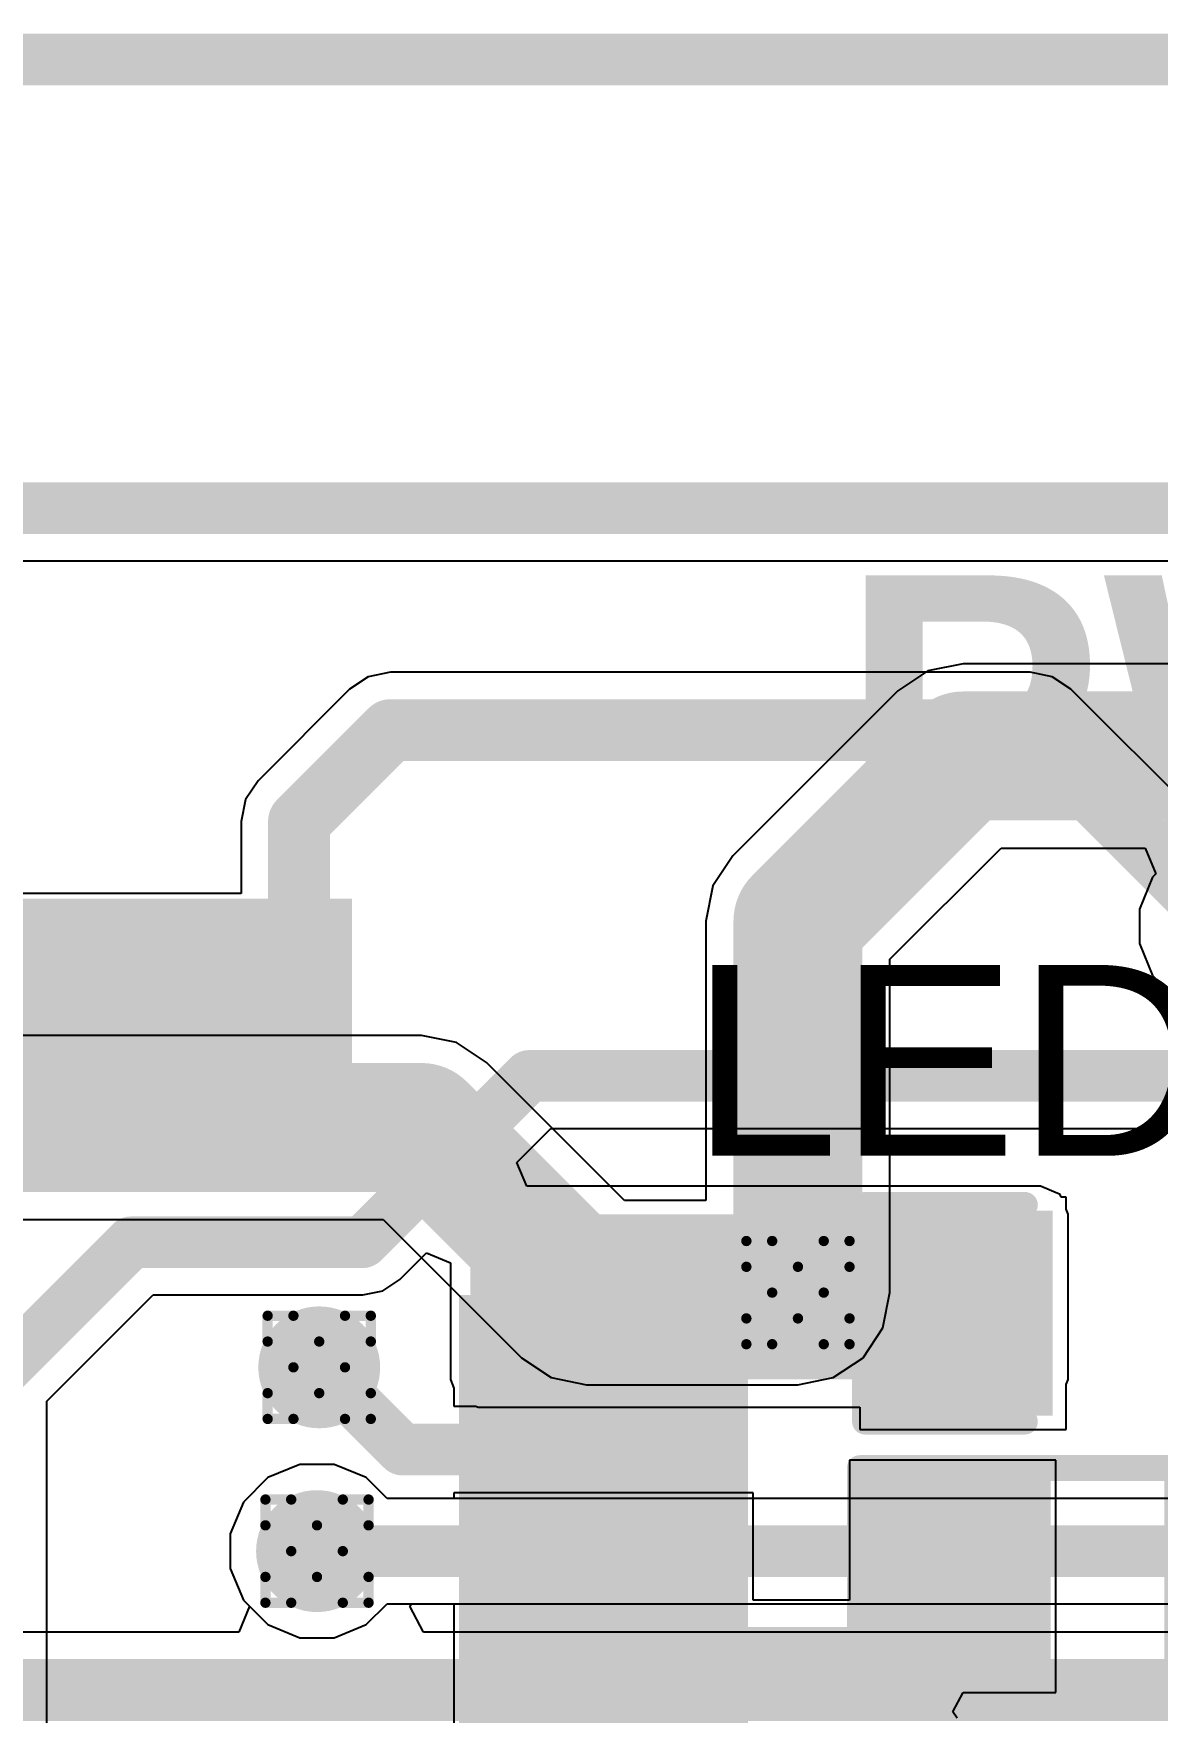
# Model space of a CAD drawing. Header units: inches. Extents: x -0.2 to 17.4, y -0.2 to 2.6.
# Drawn here: x 0.4288 to 0.6467, y 1.1096 to 1.435 of the extents above; entities that cross this region are included whole.
import ezdxf

# ---------------------------------------------------------------- set-up
doc = ezdxf.new("R2010")
doc.units = ezdxf.units.IN
doc.header["$MEASUREMENT"] = 0
for name, color, linetype in [('Board_Outline', 216, 'Continuous'), ('Bottom Layer', 5, 'Continuous'), ('Dimensions', 6, 'Continuous'), ('Drill Drawing', 1, 'Continuous'), ('Top Layer', 1, 'Continuous'), ('Top Overlay', 2, 'Continuous'), ('Top Paste', 8, 'Continuous'), ('Top Solder', 216, 'Continuous'), ('Via Holes', 16, 'Continuous')]:
    doc.layers.add(name, color=color, linetype=linetype)
doc.styles.add('Arial', font='', dxfattribs={"height": 0.2})
doc.styles.add('Arial_Bold', font='', dxfattribs={"height": 0.2})
doc.styles.get('Arial').set_extended_font_data('Arial')
doc.styles.get('Arial_Bold').set_extended_font_data('Arial', bold=True)

# ---------------------------------------------------------------- blocks, each defined once
blk = doc.blocks.new('48_LQFP__7_7___19')
at = {"layer": 'Top Layer'}
for points in [[(0.0752, 0.19134), (0.0752, 0.14331), (0.0626, 0.14331), (0.0626, 0.19134)], [(0.09488, 0.19134), (0.09488, 0.14331), (0.08228, 0.14331), (0.08228, 0.19134)], [(0.11457, 0.19134), (0.11457, 0.14331), (0.10197, 0.14331), (0.10197, 0.19134)], [(0.19134, 0.11457), (0.19134, 0.10197), (0.14331, 0.10197), (0.14331, 0.11457)], [(0.19134, 0.09488), (0.19134, 0.08228), (0.14331, 0.08228), (0.14331, 0.09488)], [(0.19134, 0.0752), (0.19134, 0.0626), (0.14331, 0.0626), (0.14331, 0.0752)], [(0.19134, 0.05551), (0.19134, 0.04291), (0.14331, 0.04291), (0.14331, 0.05551)]]:
    blk.add_hatch(color=1, dxfattribs=at).paths.add_polyline_path(points)
at = {"layer": 'Top Paste'}
for points in [[(0.0752, 0.19134), (0.0752, 0.14331), (0.0626, 0.14331), (0.0626, 0.19134)], [(0.09488, 0.19134), (0.09488, 0.14331), (0.08228, 0.14331), (0.08228, 0.19134)], [(0.11457, 0.19134), (0.11457, 0.14331), (0.10197, 0.14331), (0.10197, 0.19134)], [(0.19134, 0.11457), (0.19134, 0.10197), (0.14331, 0.10197), (0.14331, 0.11457)], [(0.19134, 0.09488), (0.19134, 0.08228), (0.14331, 0.08228), (0.14331, 0.09488)], [(0.19134, 0.0752), (0.19134, 0.0626), (0.14331, 0.0626), (0.14331, 0.0752)], [(0.19134, 0.05551), (0.19134, 0.04291), (0.14331, 0.04291), (0.14331, 0.05551)]]:
    blk.add_hatch(color=8, dxfattribs=at).paths.add_polyline_path(points)
at = {"layer": 'Top Solder'}
for points in [[(0.05951, 0.19534), (0.05951, 0.13931), (0.03891, 0.13931), (0.03891, 0.19534)], [(0.0792, 0.19534), (0.0792, 0.13931), (0.0586, 0.13931), (0.0586, 0.19534)], [(0.09888, 0.19534), (0.09888, 0.13931), (0.07828, 0.13931), (0.07828, 0.19534)], [(0.11857, 0.19534), (0.11857, 0.13931), (0.09797, 0.13931), (0.09797, 0.19534)], [(0.19534, 0.11857), (0.19534, 0.09797), (0.13931, 0.09797), (0.13931, 0.11857)], [(0.19534, 0.09888), (0.19534, 0.07828), (0.13931, 0.07828), (0.13931, 0.09888)], [(0.19534, 0.0792), (0.19534, 0.0586), (0.13931, 0.0586), (0.13931, 0.0792)], [(0.19534, 0.05951), (0.19534, 0.03891), (0.13931, 0.03891), (0.13931, 0.05951)], [(0.19534, 0.03983), (0.19534, 0.01923), (0.13931, 0.01923), (0.13931, 0.03983)]]:
    blk.add_hatch(color=216, dxfattribs=at).paths.add_polyline_path(points)
at = {"layer": 'Top Overlay'}
for points in [[(0.119, 0.141, 0.005, 0.005, 0), (0.13, 0.141, 0.005, 0.005, 0)], [(0.13, 0.141, 0.005, 0.005, 0), (0.144, 0.127, 0.005, 0.005, 0)], [(0.144, 0.119, 0.005, 0.005, 0), (0.144, 0.127, 0.005, 0.005, 0)]]:
    blk.add_lwpolyline(points, format="xyseb", dxfattribs=at)
for points in [[(0.11775, 0.141, 0.0025, 0.0025, 1), (0.12025, 0.141, 0.0025, 0.0025, 1)], [(0.12875, 0.141, 0.0025, 0.0025, 1), (0.13125, 0.141, 0.0025, 0.0025, 1)], [(0.12875, 0.141, 0.0025, 0.0025, 1), (0.13125, 0.141, 0.0025, 0.0025, 1)], [(0.14275, 0.127, 0.0025, 0.0025, 1), (0.14525, 0.127, 0.0025, 0.0025, 1)], [(0.14275, 0.127, 0.0025, 0.0025, 1), (0.14525, 0.127, 0.0025, 0.0025, 1)], [(0.14275, 0.119, 0.0025, 0.0025, 1), (0.14525, 0.119, 0.0025, 0.0025, 1)]]:
    blk.add_lwpolyline(points, format="xyseb", close=True, dxfattribs=at)
blk = doc.blocks.new('R___0603_37')
at = {"layer": 'Top Layer'}
for points in [[(-0.015, 0.0175), (-0.015, -0.0175), (-0.045, -0.0175), (-0.045, 0.0175)], [(0.045, 0.0175), (0.045, -0.0175), (0.015, -0.0175), (0.015, 0.0175)]]:
    blk.add_hatch(color=1, dxfattribs=at).paths.add_polyline_path(points)
at = {"layer": 'Top Paste'}
for points in [[(-0.015, 0.0175), (-0.015, -0.0175), (-0.045, -0.0175), (-0.045, 0.0175)], [(0.045, 0.0175), (0.045, -0.0175), (0.015, -0.0175), (0.015, 0.0175)]]:
    blk.add_hatch(color=8, dxfattribs=at).paths.add_polyline_path(points)
at = {"layer": 'Top Solder'}
for points in [[(-0.011, 0.0215), (-0.011, -0.0215), (-0.049, -0.0215), (-0.049, 0.0215)], [(0.049, 0.0215), (0.049, -0.0215), (0.011, -0.0215), (0.011, 0.0215)]]:
    blk.add_hatch(color=216, dxfattribs=at).paths.add_polyline_path(points)
at = {"layer": 'Top Overlay'}
for points in [[(-0.048, 0.021, 0.005, 0.005, 0), (-0.048, -0.021, 0.005, 0.005, 0)], [(0.048, 0.021, 0.005, 0.005, 0), (-0.048, 0.021, 0.005, 0.005, 0)], [(0.048, 0.021, 0.005, 0.005, 0), (0.048, -0.021, 0.005, 0.005, 0)], [(0.048, -0.021, 0.005, 0.005, 0), (-0.048, -0.021, 0.005, 0.005, 0)]]:
    blk.add_lwpolyline(points, format="xyseb", dxfattribs=at)
for points in [[(-0.04925, 0.021, 0.0025, 0.0025, 1), (-0.04675, 0.021, 0.0025, 0.0025, 1)], [(-0.04925, 0.021, 0.0025, 0.0025, 1), (-0.04675, 0.021, 0.0025, 0.0025, 1)], [(0.04675, 0.021, 0.0025, 0.0025, 1), (0.04925, 0.021, 0.0025, 0.0025, 1)], [(0.04675, 0.021, 0.0025, 0.0025, 1), (0.04925, 0.021, 0.0025, 0.0025, 1)], [(-0.04925, -0.021, 0.0025, 0.0025, 1), (-0.04675, -0.021, 0.0025, 0.0025, 1)], [(-0.04925, -0.021, 0.0025, 0.0025, 1), (-0.04675, -0.021, 0.0025, 0.0025, 1)], [(0.04675, -0.021, 0.0025, 0.0025, 1), (0.04925, -0.021, 0.0025, 0.0025, 1)], [(0.04675, -0.021, 0.0025, 0.0025, 1), (0.04925, -0.021, 0.0025, 0.0025, 1)]]:
    blk.add_lwpolyline(points, format="xyseb", close=True, dxfattribs=at)
blk = doc.blocks.new('C___0603_101')
at = {"layer": 'Top Layer'}
for points in [[(-0.015, 0.0175), (-0.015, -0.0175), (-0.045, -0.0175), (-0.045, 0.0175)], [(0.045, 0.0175), (0.045, -0.0175), (0.015, -0.0175), (0.015, 0.0175)]]:
    blk.add_hatch(color=1, dxfattribs=at).paths.add_polyline_path(points)
at = {"layer": 'Top Paste'}
for points in [[(-0.015, 0.0175), (-0.015, -0.0175), (-0.045, -0.0175), (-0.045, 0.0175)], [(0.045, 0.0175), (0.045, -0.0175), (0.015, -0.0175), (0.015, 0.0175)]]:
    blk.add_hatch(color=8, dxfattribs=at).paths.add_polyline_path(points)
at = {"layer": 'Top Solder'}
for points in [[(-0.01264, 0.01986), (-0.01264, -0.01986), (-0.04736, -0.01986), (-0.04736, 0.01986)], [(0.04736, 0.01986), (0.04736, -0.01986), (0.01264, -0.01986), (0.01264, 0.01986)]]:
    blk.add_hatch(color=216, dxfattribs=at).paths.add_polyline_path(points)
at = {"layer": 'Top Overlay'}
for points in [[(-0.049, 0.021, 0.005, 0.005, 0), (-0.049, -0.021, 0.005, 0.005, 0)], [(-0.018, 0.021, 0.005, 0.005, 0), (-0.049, 0.021, 0.005, 0.005, 0)], [(0.049, 0.021, 0.005, 0.005, 0), (0.018, 0.021, 0.005, 0.005, 0)], [(0.049, 0.021, 0.005, 0.005, 0), (0.049, -0.021, 0.005, 0.005, 0)], [(-0.018, -0.021, 0.005, 0.005, 0), (-0.049, -0.021, 0.005, 0.005, 0)], [(0.049, -0.021, 0.005, 0.005, 0), (0.018, -0.021, 0.005, 0.005, 0)]]:
    blk.add_lwpolyline(points, format="xyseb", dxfattribs=at)
for points in [[(-0.05025, 0.021, 0.0025, 0.0025, 1), (-0.04775, 0.021, 0.0025, 0.0025, 1)], [(-0.05025, 0.021, 0.0025, 0.0025, 1), (-0.04775, 0.021, 0.0025, 0.0025, 1)], [(-0.01925, 0.021, 0.0025, 0.0025, 1), (-0.01675, 0.021, 0.0025, 0.0025, 1)], [(0.01675, 0.021, 0.0025, 0.0025, 1), (0.01925, 0.021, 0.0025, 0.0025, 1)], [(0.04775, 0.021, 0.0025, 0.0025, 1), (0.05025, 0.021, 0.0025, 0.0025, 1)], [(0.04775, 0.021, 0.0025, 0.0025, 1), (0.05025, 0.021, 0.0025, 0.0025, 1)], [(-0.05025, -0.021, 0.0025, 0.0025, 1), (-0.04775, -0.021, 0.0025, 0.0025, 1)], [(-0.05025, -0.021, 0.0025, 0.0025, 1), (-0.04775, -0.021, 0.0025, 0.0025, 1)], [(-0.01925, -0.021, 0.0025, 0.0025, 1), (-0.01675, -0.021, 0.0025, 0.0025, 1)], [(0.01675, -0.021, 0.0025, 0.0025, 1), (0.01925, -0.021, 0.0025, 0.0025, 1)], [(0.04775, -0.021, 0.0025, 0.0025, 1), (0.05025, -0.021, 0.0025, 0.0025, 1)], [(0.04775, -0.021, 0.0025, 0.0025, 1), (0.05025, -0.021, 0.0025, 0.0025, 1)]]:
    blk.add_lwpolyline(points, format="xyseb", close=True, dxfattribs=at)

msp = doc.modelspace()

# ---------------------------------------------------------------- hatches: boundary and pattern name
at = {"layer": 'Bottom Layer'}
h = msp.add_hatch(color=5, dxfattribs=at)
edge = h.paths.add_edge_path()
edge.add_arc((0.577, 1.191), 0.01181, 0, 360)
h = msp.add_hatch(color=5, dxfattribs=at)
edge = h.paths.add_edge_path()
edge.add_arc((0.48419, 1.17652), 0.01181, 0, 360)
h = msp.add_hatch(color=5, dxfattribs=at)
edge = h.paths.add_edge_path()
edge.add_arc((0.48376, 1.1409), 0.01181, 0, 360)
at = {"layer": 'Top Layer'}
msp.add_hatch(color=1, dxfattribs=at).paths.add_polyline_path([(0.51502, 1.17418), (0.624, 1.17418), (0.624, 1.20618), (0.51502, 1.20618)])
h = msp.add_hatch(color=1, dxfattribs=at)
edge = h.paths.add_edge_path()
edge.add_arc((0.577, 1.191), 0.01181, 0, 360)
h = msp.add_hatch(color=1, dxfattribs=at)
edge = h.paths.add_edge_path()
edge.add_arc((0.48419, 1.17652), 0.01181, 0, 360)
h = msp.add_hatch(color=1, dxfattribs=at)
edge = h.paths.add_edge_path()
edge.add_arc((0.48376, 1.1409), 0.01181, 0, 360)
at = {"layer": 'Via Holes'}
h = msp.add_hatch(color=7, dxfattribs=at)
edge = h.paths.add_edge_path()
edge.add_arc((0.577, 1.191), 0.00591, 0, 360)
h = msp.add_hatch(color=7, dxfattribs=at)
edge = h.paths.add_edge_path()
edge.add_arc((0.48419, 1.17652), 0.00591, 0, 360)
h = msp.add_hatch(color=7, dxfattribs=at)
edge = h.paths.add_edge_path()
edge.add_arc((0.48376, 1.1409), 0.00591, 0, 360)

# ---------------------------------------------------------------- linework, layer by layer
at = {"layer": 'Board_Outline'}
msp.add_lwpolyline([(-0.057, 1.343, 0.01, 0.01, 0), (1.986, 1.343, 0.01, 0.01, 0)], format="xyseb", dxfattribs=at)
at = {"layer": 'Bottom Layer'}
for p, q in [((-0.0468, 1.3328), (1.89207, 1.3328)), ((0.60217, 1.31148), (0.59638, 1.30762)), ((0.609, 1.31284), (0.60217, 1.31148)), ((1.477, 1.31284), (0.609, 1.31284)), ((0.59638, 1.30762), (0.56438, 1.27562)), ((0.59638, 1.30762), (0.59638, 1.30762)), ((0.56438, 1.27562), (0.56052, 1.26983)), ((0.59484, 1.25561), (0.61639, 1.27716)), ((0.61639, 1.27716), (0.64431, 1.27716)), ((0.64431, 1.27716), (0.64638, 1.27216)), ((0.64638, 1.27216), (0.64575, 1.27152)), ((0.56052, 1.26983), (0.55916, 1.263)), ((0.64575, 1.27152), (0.64319, 1.26534)), ((0.55916, 1.263), (0.55916, 1.20884)), ((0.64319, 1.26534), (0.64319, 1.25866)), ((0.64319, 1.25866), (0.64575, 1.25248)), ((0.59484, 1.191), (0.59484, 1.25561)), ((0.64575, 1.25248), (0.65048, 1.24775)), ((0.504, 1.24084), (0.204, 1.24084)), ((0.51083, 1.23948), (0.504, 1.24084)), ((0.51662, 1.23562), (0.51083, 1.23948)), ((0.54339, 1.20884), (0.51662, 1.23562)), ((0.55916, 1.20884), (0.54339, 1.20884)), ((0.21139, 1.20516), (0.49661, 1.20516)), ((0.49661, 1.20516), (0.52338, 1.17838)), ((0.59348, 1.18417), (0.59484, 1.191)), ((0.58962, 1.17838), (0.59348, 1.18417)), ((0.52338, 1.17838), (0.52338, 1.17838)), ((0.52338, 1.17838), (0.52917, 1.17452)), ((0.58383, 1.17452), (0.58962, 1.17838)), ((0.52917, 1.17452), (0.536, 1.17316)), ((0.536, 1.17316), (0.577, 1.17316)), ((0.577, 1.17316), (0.58383, 1.17452)), ((0.47424, 1.15515), (0.46951, 1.15042)), ((0.48042, 1.15771), (0.47424, 1.15515)), ((0.4871, 1.15771), (0.48042, 1.15771)), ((0.49328, 1.15515), (0.4871, 1.15771)), ((0.49734, 1.15109), (0.49328, 1.15515)), ((0.46951, 1.15042), (0.46695, 1.14424)), ((0.73867, 1.15109), (0.49734, 1.15109)), ((0.46695, 1.14424), (0.46695, 1.13755)), ((0.46695, 1.13755), (0.46951, 1.13138)), ((0.47067, 1.13022), (0.4686, 1.12522)), ((0.46951, 1.13138), (0.47067, 1.13022)), ((0.50174, 1.13022), (0.50206, 1.1307)), ((0.50441, 1.12522), (0.50174, 1.13022)), ((0.50206, 1.1307), (0.7429, 1.1307)), ((0.4686, 1.12522), (0.42065, 1.12522)), ((0.98544, 1.12522), (0.50441, 1.12522))]:
    msp.add_line(p, q, dxfattribs=at)
for points in [[(0.577, 1.263, 0.025, 0.025, 0), (0.609, 1.295, 0.025, 0.025, 0)], [(0.609, 1.295, 0.025, 0.025, 0), (0.921, 1.295, 0.025, 0.025, 0)], [(0.577, 1.191, 0.025, 0.025, 0), (0.577, 1.263, 0.025, 0.025, 0)], [(0.204, 1.223, 0.025, 0.025, 0), (0.504, 1.223, 0.025, 0.025, 0)], [(0.504, 1.223, 0.025, 0.025, 0), (0.536, 1.191, 0.025, 0.025, 0)], [(0.536, 1.191, 0.025, 0.025, 0), (0.577, 1.191, 0.025, 0.025, 0)], [(0.48376, 1.1409, 0.01, 0.01, 0), (0.7429, 1.1409, 0.01, 0.01, 0)], [(0.416, 1.114, 0.012, 0.012, 0), (0.998, 1.114, 0.012, 0.012, 0)]]:
    msp.add_lwpolyline(points, format="xyseb", dxfattribs=at)
for points in [[(0.60275, 1.295, 0.0125, 0.0125, 1), (0.61525, 1.295, 0.0125, 0.0125, 1)], [(0.60275, 1.295, 0.0125, 0.0125, 1), (0.61525, 1.295, 0.0125, 0.0125, 1)], [(0.57075, 1.263, 0.0125, 0.0125, 1), (0.58325, 1.263, 0.0125, 0.0125, 1)], [(0.57075, 1.263, 0.0125, 0.0125, 1), (0.58325, 1.263, 0.0125, 0.0125, 1)], [(0.49775, 1.223, 0.0125, 0.0125, 1), (0.51025, 1.223, 0.0125, 0.0125, 1)], [(0.49775, 1.223, 0.0125, 0.0125, 1), (0.51025, 1.223, 0.0125, 0.0125, 1)], [(0.52975, 1.191, 0.0125, 0.0125, 1), (0.54225, 1.191, 0.0125, 0.0125, 1)], [(0.52975, 1.191, 0.0125, 0.0125, 1), (0.54225, 1.191, 0.0125, 0.0125, 1)], [(0.57075, 1.191, 0.0125, 0.0125, 1), (0.58325, 1.191, 0.0125, 0.0125, 1)], [(0.57075, 1.191, 0.0125, 0.0125, 1), (0.58325, 1.191, 0.0125, 0.0125, 1)], [(0.48126, 1.1409, 0.005, 0.005, 1), (0.48626, 1.1409, 0.005, 0.005, 1)]]:
    msp.add_lwpolyline(points, format="xyseb", close=True, dxfattribs=at)
at = {"layer": 'Dimensions'}
msp.add_lwpolyline([(-0.057, 1.43, 0.01, 0.01, 0), (0.74256, 1.43, 0.01, 0.01, 0)], format="xyseb", dxfattribs=at)
at = {"layer": 'Drill Drawing'}
for points in [[(0.567, 1.196, 0.002, 0.002, 0), (0.567, 1.201, 0.002, 0.002, 0)], [(0.567, 1.201, 0.002, 0.002, 0), (0.572, 1.201, 0.002, 0.002, 0)], [(0.572, 1.201, 0.002, 0.002, 0), (0.577, 1.196, 0.002, 0.002, 0)], [(0.577, 1.196, 0.002, 0.002, 0), (0.582, 1.201, 0.002, 0.002, 0)], [(0.582, 1.201, 0.002, 0.002, 0), (0.587, 1.201, 0.002, 0.002, 0)], [(0.587, 1.196, 0.002, 0.002, 0), (0.587, 1.201, 0.002, 0.002, 0)], [(0.567, 1.196, 0.002, 0.002, 0), (0.572, 1.191, 0.002, 0.002, 0)], [(0.582, 1.191, 0.002, 0.002, 0), (0.587, 1.196, 0.002, 0.002, 0)], [(0.567, 1.186, 0.002, 0.002, 0), (0.572, 1.191, 0.002, 0.002, 0)], [(0.582, 1.191, 0.002, 0.002, 0), (0.587, 1.186, 0.002, 0.002, 0)], [(0.47419, 1.18152, 0.002, 0.002, 0), (0.47419, 1.18652, 0.002, 0.002, 0)], [(0.47419, 1.18652, 0.002, 0.002, 0), (0.47919, 1.18652, 0.002, 0.002, 0)], [(0.47919, 1.18652, 0.002, 0.002, 0), (0.48419, 1.18152, 0.002, 0.002, 0)], [(0.48419, 1.18152, 0.002, 0.002, 0), (0.48919, 1.18652, 0.002, 0.002, 0)], [(0.48919, 1.18652, 0.002, 0.002, 0), (0.49419, 1.18652, 0.002, 0.002, 0)], [(0.49419, 1.18152, 0.002, 0.002, 0), (0.49419, 1.18652, 0.002, 0.002, 0)], [(0.567, 1.181, 0.002, 0.002, 0), (0.567, 1.186, 0.002, 0.002, 0)], [(0.572, 1.181, 0.002, 0.002, 0), (0.577, 1.186, 0.002, 0.002, 0)], [(0.577, 1.186, 0.002, 0.002, 0), (0.582, 1.181, 0.002, 0.002, 0)], [(0.587, 1.181, 0.002, 0.002, 0), (0.587, 1.186, 0.002, 0.002, 0)], [(0.47419, 1.18152, 0.002, 0.002, 0), (0.47919, 1.17652, 0.002, 0.002, 0)], [(0.48919, 1.17652, 0.002, 0.002, 0), (0.49419, 1.18152, 0.002, 0.002, 0)], [(0.567, 1.181, 0.002, 0.002, 0), (0.572, 1.181, 0.002, 0.002, 0)], [(0.582, 1.181, 0.002, 0.002, 0), (0.587, 1.181, 0.002, 0.002, 0)], [(0.47419, 1.17152, 0.002, 0.002, 0), (0.47919, 1.17652, 0.002, 0.002, 0)], [(0.48919, 1.17652, 0.002, 0.002, 0), (0.49419, 1.17152, 0.002, 0.002, 0)], [(0.47419, 1.16652, 0.002, 0.002, 0), (0.47419, 1.17152, 0.002, 0.002, 0)], [(0.47919, 1.16652, 0.002, 0.002, 0), (0.48419, 1.17152, 0.002, 0.002, 0)], [(0.48419, 1.17152, 0.002, 0.002, 0), (0.48919, 1.16652, 0.002, 0.002, 0)], [(0.49419, 1.16652, 0.002, 0.002, 0), (0.49419, 1.17152, 0.002, 0.002, 0)], [(0.47419, 1.16652, 0.002, 0.002, 0), (0.47919, 1.16652, 0.002, 0.002, 0)], [(0.48919, 1.16652, 0.002, 0.002, 0), (0.49419, 1.16652, 0.002, 0.002, 0)], [(0.47376, 1.1459, 0.002, 0.002, 0), (0.47376, 1.1509, 0.002, 0.002, 0)], [(0.47376, 1.1509, 0.002, 0.002, 0), (0.47876, 1.1509, 0.002, 0.002, 0)], [(0.47876, 1.1509, 0.002, 0.002, 0), (0.48376, 1.1459, 0.002, 0.002, 0)], [(0.48376, 1.1459, 0.002, 0.002, 0), (0.48876, 1.1509, 0.002, 0.002, 0)], [(0.48876, 1.1509, 0.002, 0.002, 0), (0.49376, 1.1509, 0.002, 0.002, 0)], [(0.49376, 1.1459, 0.002, 0.002, 0), (0.49376, 1.1509, 0.002, 0.002, 0)], [(0.47376, 1.1459, 0.002, 0.002, 0), (0.47876, 1.1409, 0.002, 0.002, 0)], [(0.48876, 1.1409, 0.002, 0.002, 0), (0.49376, 1.1459, 0.002, 0.002, 0)], [(0.47376, 1.1359, 0.002, 0.002, 0), (0.47876, 1.1409, 0.002, 0.002, 0)], [(0.48876, 1.1409, 0.002, 0.002, 0), (0.49376, 1.1359, 0.002, 0.002, 0)], [(0.47376, 1.1309, 0.002, 0.002, 0), (0.47376, 1.1359, 0.002, 0.002, 0)], [(0.47876, 1.1309, 0.002, 0.002, 0), (0.48376, 1.1359, 0.002, 0.002, 0)], [(0.48376, 1.1359, 0.002, 0.002, 0), (0.48876, 1.1309, 0.002, 0.002, 0)], [(0.49376, 1.1309, 0.002, 0.002, 0), (0.49376, 1.1359, 0.002, 0.002, 0)], [(0.47376, 1.1309, 0.002, 0.002, 0), (0.47876, 1.1309, 0.002, 0.002, 0)], [(0.48876, 1.1309, 0.002, 0.002, 0), (0.49376, 1.1309, 0.002, 0.002, 0)]]:
    msp.add_lwpolyline(points, format="xyseb", dxfattribs=at)
for points in [[(0.5665, 1.201, 0.001, 0.001, 1), (0.5675, 1.201, 0.001, 0.001, 1)], [(0.5665, 1.201, 0.001, 0.001, 1), (0.5675, 1.201, 0.001, 0.001, 1)], [(0.5715, 1.201, 0.001, 0.001, 1), (0.5725, 1.201, 0.001, 0.001, 1)], [(0.5715, 1.201, 0.001, 0.001, 1), (0.5725, 1.201, 0.001, 0.001, 1)], [(0.5815, 1.201, 0.001, 0.001, 1), (0.5825, 1.201, 0.001, 0.001, 1)], [(0.5815, 1.201, 0.001, 0.001, 1), (0.5825, 1.201, 0.001, 0.001, 1)], [(0.5865, 1.201, 0.001, 0.001, 1), (0.5875, 1.201, 0.001, 0.001, 1)], [(0.5865, 1.201, 0.001, 0.001, 1), (0.5875, 1.201, 0.001, 0.001, 1)], [(0.5665, 1.196, 0.001, 0.001, 1), (0.5675, 1.196, 0.001, 0.001, 1)], [(0.5665, 1.196, 0.001, 0.001, 1), (0.5675, 1.196, 0.001, 0.001, 1)], [(0.5765, 1.196, 0.001, 0.001, 1), (0.5775, 1.196, 0.001, 0.001, 1)], [(0.5765, 1.196, 0.001, 0.001, 1), (0.5775, 1.196, 0.001, 0.001, 1)], [(0.5865, 1.196, 0.001, 0.001, 1), (0.5875, 1.196, 0.001, 0.001, 1)], [(0.5865, 1.196, 0.001, 0.001, 1), (0.5875, 1.196, 0.001, 0.001, 1)], [(0.5715, 1.191, 0.001, 0.001, 1), (0.5725, 1.191, 0.001, 0.001, 1)], [(0.5715, 1.191, 0.001, 0.001, 1), (0.5725, 1.191, 0.001, 0.001, 1)], [(0.5815, 1.191, 0.001, 0.001, 1), (0.5825, 1.191, 0.001, 0.001, 1)], [(0.5815, 1.191, 0.001, 0.001, 1), (0.5825, 1.191, 0.001, 0.001, 1)], [(0.47369, 1.18652, 0.001, 0.001, 1), (0.47469, 1.18652, 0.001, 0.001, 1)], [(0.47369, 1.18652, 0.001, 0.001, 1), (0.47469, 1.18652, 0.001, 0.001, 1)], [(0.47869, 1.18652, 0.001, 0.001, 1), (0.47969, 1.18652, 0.001, 0.001, 1)], [(0.47869, 1.18652, 0.001, 0.001, 1), (0.47969, 1.18652, 0.001, 0.001, 1)], [(0.48869, 1.18652, 0.001, 0.001, 1), (0.48969, 1.18652, 0.001, 0.001, 1)], [(0.48869, 1.18652, 0.001, 0.001, 1), (0.48969, 1.18652, 0.001, 0.001, 1)], [(0.49369, 1.18652, 0.001, 0.001, 1), (0.49469, 1.18652, 0.001, 0.001, 1)], [(0.49369, 1.18652, 0.001, 0.001, 1), (0.49469, 1.18652, 0.001, 0.001, 1)], [(0.5665, 1.186, 0.001, 0.001, 1), (0.5675, 1.186, 0.001, 0.001, 1)], [(0.5665, 1.186, 0.001, 0.001, 1), (0.5675, 1.186, 0.001, 0.001, 1)], [(0.5765, 1.186, 0.001, 0.001, 1), (0.5775, 1.186, 0.001, 0.001, 1)], [(0.5765, 1.186, 0.001, 0.001, 1), (0.5775, 1.186, 0.001, 0.001, 1)], [(0.5865, 1.186, 0.001, 0.001, 1), (0.5875, 1.186, 0.001, 0.001, 1)], [(0.5865, 1.186, 0.001, 0.001, 1), (0.5875, 1.186, 0.001, 0.001, 1)], [(0.47369, 1.18152, 0.001, 0.001, 1), (0.47469, 1.18152, 0.001, 0.001, 1)], [(0.47369, 1.18152, 0.001, 0.001, 1), (0.47469, 1.18152, 0.001, 0.001, 1)], [(0.48369, 1.18152, 0.001, 0.001, 1), (0.48469, 1.18152, 0.001, 0.001, 1)], [(0.48369, 1.18152, 0.001, 0.001, 1), (0.48469, 1.18152, 0.001, 0.001, 1)], [(0.49369, 1.18152, 0.001, 0.001, 1), (0.49469, 1.18152, 0.001, 0.001, 1)], [(0.49369, 1.18152, 0.001, 0.001, 1), (0.49469, 1.18152, 0.001, 0.001, 1)], [(0.5665, 1.181, 0.001, 0.001, 1), (0.5675, 1.181, 0.001, 0.001, 1)], [(0.5665, 1.181, 0.001, 0.001, 1), (0.5675, 1.181, 0.001, 0.001, 1)], [(0.5715, 1.181, 0.001, 0.001, 1), (0.5725, 1.181, 0.001, 0.001, 1)], [(0.5715, 1.181, 0.001, 0.001, 1), (0.5725, 1.181, 0.001, 0.001, 1)], [(0.5815, 1.181, 0.001, 0.001, 1), (0.5825, 1.181, 0.001, 0.001, 1)], [(0.5815, 1.181, 0.001, 0.001, 1), (0.5825, 1.181, 0.001, 0.001, 1)], [(0.5865, 1.181, 0.001, 0.001, 1), (0.5875, 1.181, 0.001, 0.001, 1)], [(0.5865, 1.181, 0.001, 0.001, 1), (0.5875, 1.181, 0.001, 0.001, 1)], [(0.47869, 1.17652, 0.001, 0.001, 1), (0.47969, 1.17652, 0.001, 0.001, 1)], [(0.47869, 1.17652, 0.001, 0.001, 1), (0.47969, 1.17652, 0.001, 0.001, 1)], [(0.48869, 1.17652, 0.001, 0.001, 1), (0.48969, 1.17652, 0.001, 0.001, 1)], [(0.48869, 1.17652, 0.001, 0.001, 1), (0.48969, 1.17652, 0.001, 0.001, 1)], [(0.47369, 1.17152, 0.001, 0.001, 1), (0.47469, 1.17152, 0.001, 0.001, 1)], [(0.47369, 1.17152, 0.001, 0.001, 1), (0.47469, 1.17152, 0.001, 0.001, 1)], [(0.48369, 1.17152, 0.001, 0.001, 1), (0.48469, 1.17152, 0.001, 0.001, 1)], [(0.48369, 1.17152, 0.001, 0.001, 1), (0.48469, 1.17152, 0.001, 0.001, 1)], [(0.49369, 1.17152, 0.001, 0.001, 1), (0.49469, 1.17152, 0.001, 0.001, 1)], [(0.49369, 1.17152, 0.001, 0.001, 1), (0.49469, 1.17152, 0.001, 0.001, 1)], [(0.47369, 1.16652, 0.001, 0.001, 1), (0.47469, 1.16652, 0.001, 0.001, 1)], [(0.47369, 1.16652, 0.001, 0.001, 1), (0.47469, 1.16652, 0.001, 0.001, 1)], [(0.47869, 1.16652, 0.001, 0.001, 1), (0.47969, 1.16652, 0.001, 0.001, 1)], [(0.47869, 1.16652, 0.001, 0.001, 1), (0.47969, 1.16652, 0.001, 0.001, 1)], [(0.48869, 1.16652, 0.001, 0.001, 1), (0.48969, 1.16652, 0.001, 0.001, 1)], [(0.48869, 1.16652, 0.001, 0.001, 1), (0.48969, 1.16652, 0.001, 0.001, 1)], [(0.49369, 1.16652, 0.001, 0.001, 1), (0.49469, 1.16652, 0.001, 0.001, 1)], [(0.49369, 1.16652, 0.001, 0.001, 1), (0.49469, 1.16652, 0.001, 0.001, 1)], [(0.47326, 1.1509, 0.001, 0.001, 1), (0.47426, 1.1509, 0.001, 0.001, 1)], [(0.47326, 1.1509, 0.001, 0.001, 1), (0.47426, 1.1509, 0.001, 0.001, 1)], [(0.47826, 1.1509, 0.001, 0.001, 1), (0.47926, 1.1509, 0.001, 0.001, 1)], [(0.47826, 1.1509, 0.001, 0.001, 1), (0.47926, 1.1509, 0.001, 0.001, 1)], [(0.48826, 1.1509, 0.001, 0.001, 1), (0.48926, 1.1509, 0.001, 0.001, 1)], [(0.48826, 1.1509, 0.001, 0.001, 1), (0.48926, 1.1509, 0.001, 0.001, 1)], [(0.49326, 1.1509, 0.001, 0.001, 1), (0.49426, 1.1509, 0.001, 0.001, 1)], [(0.49326, 1.1509, 0.001, 0.001, 1), (0.49426, 1.1509, 0.001, 0.001, 1)], [(0.47326, 1.1459, 0.001, 0.001, 1), (0.47426, 1.1459, 0.001, 0.001, 1)], [(0.47326, 1.1459, 0.001, 0.001, 1), (0.47426, 1.1459, 0.001, 0.001, 1)], [(0.48326, 1.1459, 0.001, 0.001, 1), (0.48426, 1.1459, 0.001, 0.001, 1)], [(0.48326, 1.1459, 0.001, 0.001, 1), (0.48426, 1.1459, 0.001, 0.001, 1)], [(0.49326, 1.1459, 0.001, 0.001, 1), (0.49426, 1.1459, 0.001, 0.001, 1)], [(0.49326, 1.1459, 0.001, 0.001, 1), (0.49426, 1.1459, 0.001, 0.001, 1)], [(0.47826, 1.1409, 0.001, 0.001, 1), (0.47926, 1.1409, 0.001, 0.001, 1)], [(0.47826, 1.1409, 0.001, 0.001, 1), (0.47926, 1.1409, 0.001, 0.001, 1)], [(0.48826, 1.1409, 0.001, 0.001, 1), (0.48926, 1.1409, 0.001, 0.001, 1)], [(0.48826, 1.1409, 0.001, 0.001, 1), (0.48926, 1.1409, 0.001, 0.001, 1)], [(0.47326, 1.1359, 0.001, 0.001, 1), (0.47426, 1.1359, 0.001, 0.001, 1)], [(0.47326, 1.1359, 0.001, 0.001, 1), (0.47426, 1.1359, 0.001, 0.001, 1)], [(0.48326, 1.1359, 0.001, 0.001, 1), (0.48426, 1.1359, 0.001, 0.001, 1)], [(0.48326, 1.1359, 0.001, 0.001, 1), (0.48426, 1.1359, 0.001, 0.001, 1)], [(0.49326, 1.1359, 0.001, 0.001, 1), (0.49426, 1.1359, 0.001, 0.001, 1)], [(0.49326, 1.1359, 0.001, 0.001, 1), (0.49426, 1.1359, 0.001, 0.001, 1)], [(0.47326, 1.1309, 0.001, 0.001, 1), (0.47426, 1.1309, 0.001, 0.001, 1)], [(0.47326, 1.1309, 0.001, 0.001, 1), (0.47426, 1.1309, 0.001, 0.001, 1)], [(0.47826, 1.1309, 0.001, 0.001, 1), (0.47926, 1.1309, 0.001, 0.001, 1)], [(0.47826, 1.1309, 0.001, 0.001, 1), (0.47926, 1.1309, 0.001, 0.001, 1)], [(0.48826, 1.1309, 0.001, 0.001, 1), (0.48926, 1.1309, 0.001, 0.001, 1)], [(0.48826, 1.1309, 0.001, 0.001, 1), (0.48926, 1.1309, 0.001, 0.001, 1)], [(0.49326, 1.1309, 0.001, 0.001, 1), (0.49426, 1.1309, 0.001, 0.001, 1)], [(0.49326, 1.1309, 0.001, 0.001, 1), (0.49426, 1.1309, 0.001, 0.001, 1)]]:
    msp.add_lwpolyline(points, format="xyseb", close=True, dxfattribs=at)
at = {"layer": 'Top Layer'}
for p, q in [((-0.0468, 1.3328), (1.89207, 1.3328)), ((0.498, 1.31122), (0.49371, 1.31036)), ((0.622, 1.31122), (0.498, 1.31122)), ((0.498, 1.31122), (0.498, 1.31122)), ((0.62629, 1.31036), (0.622, 1.31122)), ((0.622, 1.31122), (0.622, 1.31122)), ((0.49371, 1.31036), (0.49007, 1.30793)), ((0.62993, 1.30793), (0.62629, 1.31036)), ((0.49007, 1.30793), (0.47234, 1.2902)), ((0.65905, 1.27881), (0.62993, 1.30793)), ((0.47234, 1.2902), (0.46991, 1.28656)), ((0.46991, 1.28656), (0.46905, 1.28227)), ((0.46905, 1.28227), (0.46905, 1.28227)), ((0.46905, 1.28227), (0.46905, 1.26834)), ((0.46905, 1.26834), (0.35267, 1.26834)), ((0.5225, 1.21622), (0.52909, 1.2228)), ((0.52909, 1.2228), (0.7248, 1.2228)), ((0.52441, 1.2116), (0.5225, 1.21622)), ((0.624, 1.2116), (0.52441, 1.2116)), ((0.62783, 1.21001), (0.624, 1.2116)), ((0.62804, 1.2095), (0.62783, 1.21001)), ((0.629, 1.2095), (0.62804, 1.2095)), ((0.629, 1.20718), (0.629, 1.2095)), ((0.62941, 1.20618), (0.629, 1.20718)), ((0.62941, 1.17418), (0.62941, 1.20618)), ((0.49983, 1.19355), (0.50499, 1.1987)), ((0.50499, 1.1987), (0.50961, 1.19679)), ((0.50961, 1.19679), (0.50961, 1.17418)), ((0.49262, 1.19056), (0.49652, 1.19134)), ((0.49652, 1.19134), (0.49983, 1.19355)), ((0.43141, 1.16999), (0.45198, 1.19056)), ((0.45198, 1.19056), (0.49262, 1.19056)), ((0.50961, 1.17418), (0.51031, 1.1725)), ((0.51031, 1.1725), (0.51031, 1.16897)), ((0.629, 1.17319), (0.62941, 1.17418)), ((0.629, 1.1645), (0.629, 1.17319)), ((0.43141, 0.93369), (0.43141, 1.16999)), ((0.51031, 1.16897), (0.51455, 1.16897)), ((0.51455, 1.16897), (0.51502, 1.16877)), ((0.51502, 1.16877), (0.589, 1.16877)), ((0.589, 1.16877), (0.589, 1.1645)), ((0.589, 1.1645), (0.629, 1.1645)), ((0.627, 1.1585), (0.587, 1.1585)), ((0.587, 1.1585), (0.587, 1.13141)), ((0.627, 1.1135), (0.627, 1.1585)), ((0.47424, 1.15515), (0.46951, 1.15042)), ((0.48042, 1.15771), (0.47424, 1.15515)), ((0.4871, 1.15771), (0.48042, 1.15771)), ((0.49328, 1.15515), (0.4871, 1.15771)), ((0.49734, 1.15109), (0.49328, 1.15515)), ((0.56834, 1.1522), (0.51031, 1.1522)), ((0.51031, 1.1522), (0.51031, 1.15109)), ((0.56834, 1.13141), (0.56834, 1.1522)), ((0.46951, 1.15042), (0.46695, 1.14424)), ((0.51031, 1.15109), (0.49734, 1.15109)), ((0.46695, 1.14424), (0.46695, 1.13755)), ((0.46695, 1.13755), (0.46951, 1.13138)), ((0.46951, 1.13138), (0.47424, 1.12665)), ((0.49328, 1.12665), (0.49734, 1.1307)), ((0.49734, 1.1307), (0.51031, 1.1307)), ((0.51031, 1.1307), (0.51031, 1.09204)), ((0.587, 1.13141), (0.56834, 1.13141)), ((0.47424, 1.12665), (0.48042, 1.12409)), ((0.4871, 1.12409), (0.49328, 1.12665)), ((0.48042, 1.12409), (0.4871, 1.12409)), ((0.60705, 1.10978), (0.60905, 1.1135)), ((0.60905, 1.1135), (0.627, 1.1135)), ((0.60784, 1.1085), (0.60705, 1.10978))]:
    msp.add_line(p, q, dxfattribs=at)
for points in [[(0.48027, 1.28227, 0.012, 0.012, 0), (0.498, 1.3, 0.012, 0.012, 0)], [(0.498, 1.3, 0.012, 0.012, 0), (0.622, 1.3, 0.012, 0.012, 0)], [(0.622, 1.3, 0.012, 0.012, 0), (0.66, 1.262, 0.012, 0.012, 0)], [(0.48027, 1.23932, 0.012, 0.012, 0), (0.48027, 1.28227, 0.012, 0.012, 0)], [(0.48, 1.23959, 0.01, 0.01, 0), (0.48, 1.283, 0.01, 0.01, 0)], [(0.48013, 1.23946, 0.012, 0.012, 0), (0.48027, 1.23932, 0.012, 0.012, 0)], [(0.49262, 1.20076, 0.01, 0.01, 0), (0.52487, 1.233, 0.01, 0.01, 0)], [(0.52487, 1.233, 0.01, 0.01, 0), (0.742, 1.233, 0.01, 0.01, 0)], [(0.42121, 1.17421, 0.01, 0.01, 0), (0.44776, 1.20076, 0.01, 0.01, 0)], [(0.44776, 1.20076, 0.01, 0.01, 0), (0.49262, 1.20076, 0.01, 0.01, 0)], [(0.60227, 1.18027, 0.01, 0.01, 0), (0.609, 1.187, 0.01, 0.01, 0)], [(0.53932, 1.18027, 0.01, 0.01, 0), (0.60227, 1.18027, 0.01, 0.01, 0)], [(0.48419, 1.17652, 0.01, 0.01, 0), (0.48437, 1.17652, 0.01, 0.01, 0)], [(0.48437, 1.17652, 0.01, 0.01, 0), (0.50031, 1.16058, 0.01, 0.01, 0)], [(0.50031, 1.16058, 0.01, 0.01, 0), (0.53932, 1.16058, 0.01, 0.01, 0)], [(0.48376, 1.1409, 0.01, 0.01, 0), (0.53932, 1.1409, 0.01, 0.01, 0)], [(0.607, 1.1335, 0.01, 0.01, 0), (0.607, 1.136, 0.01, 0.01, 0)], [(0.59471, 1.12121, 0.01, 0.01, 0), (0.607, 1.1335, 0.01, 0.01, 0)], [(0.53932, 1.12121, 0.01, 0.01, 0), (0.59471, 1.12121, 0.01, 0.01, 0)]]:
    msp.add_lwpolyline(points, format="xyseb", dxfattribs=at)
for points in [[(0.495, 1.3, 0.006, 0.006, 1), (0.501, 1.3, 0.006, 0.006, 1)], [(0.495, 1.3, 0.006, 0.006, 1), (0.501, 1.3, 0.006, 0.006, 1)], [(0.619, 1.3, 0.006, 0.006, 1), (0.625, 1.3, 0.006, 0.006, 1)], [(0.619, 1.3, 0.006, 0.006, 1), (0.625, 1.3, 0.006, 0.006, 1)], [(0.47727, 1.28227, 0.006, 0.006, 1), (0.48327, 1.28227, 0.006, 0.006, 1)], [(0.47727, 1.28227, 0.006, 0.006, 1), (0.48327, 1.28227, 0.006, 0.006, 1)], [(0.4775, 1.283, 0.005, 0.005, 1), (0.4825, 1.283, 0.005, 0.005, 1)], [(0.47713, 1.23946, 0.006, 0.006, 1), (0.48313, 1.23946, 0.006, 0.006, 1)], [(0.47727, 1.23932, 0.006, 0.006, 1), (0.48327, 1.23932, 0.006, 0.006, 1)], [(0.47727, 1.23932, 0.006, 0.006, 1), (0.48327, 1.23932, 0.006, 0.006, 1)], [(0.4775, 1.23959, 0.005, 0.005, 1), (0.4825, 1.23959, 0.005, 0.005, 1)], [(0.52237, 1.233, 0.005, 0.005, 1), (0.52737, 1.233, 0.005, 0.005, 1)], [(0.52237, 1.233, 0.005, 0.005, 1), (0.52737, 1.233, 0.005, 0.005, 1)], [(0.44526, 1.20076, 0.005, 0.005, 1), (0.45026, 1.20076, 0.005, 0.005, 1)], [(0.44526, 1.20076, 0.005, 0.005, 1), (0.45026, 1.20076, 0.005, 0.005, 1)], [(0.49012, 1.20076, 0.005, 0.005, 1), (0.49512, 1.20076, 0.005, 0.005, 1)], [(0.49012, 1.20076, 0.005, 0.005, 1), (0.49512, 1.20076, 0.005, 0.005, 1)], [(0.6065, 1.187, 0.005, 0.005, 1), (0.6115, 1.187, 0.005, 0.005, 1)], [(0.53682, 1.18027, 0.005, 0.005, 1), (0.54182, 1.18027, 0.005, 0.005, 1)], [(0.59977, 1.18027, 0.005, 0.005, 1), (0.60477, 1.18027, 0.005, 0.005, 1)], [(0.59977, 1.18027, 0.005, 0.005, 1), (0.60477, 1.18027, 0.005, 0.005, 1)], [(0.48169, 1.17652, 0.005, 0.005, 1), (0.48669, 1.17652, 0.005, 0.005, 1)], [(0.48187, 1.17652, 0.005, 0.005, 1), (0.48687, 1.17652, 0.005, 0.005, 1)], [(0.48187, 1.17652, 0.005, 0.005, 1), (0.48687, 1.17652, 0.005, 0.005, 1)], [(0.49781, 1.16058, 0.005, 0.005, 1), (0.50281, 1.16058, 0.005, 0.005, 1)], [(0.49781, 1.16058, 0.005, 0.005, 1), (0.50281, 1.16058, 0.005, 0.005, 1)], [(0.53682, 1.16058, 0.005, 0.005, 1), (0.54182, 1.16058, 0.005, 0.005, 1)], [(0.48126, 1.1409, 0.005, 0.005, 1), (0.48626, 1.1409, 0.005, 0.005, 1)], [(0.53682, 1.1409, 0.005, 0.005, 1), (0.54182, 1.1409, 0.005, 0.005, 1)], [(0.6045, 1.136, 0.005, 0.005, 1), (0.6095, 1.136, 0.005, 0.005, 1)], [(0.6045, 1.1335, 0.005, 0.005, 1), (0.6095, 1.1335, 0.005, 0.005, 1)], [(0.6045, 1.1335, 0.005, 0.005, 1), (0.6095, 1.1335, 0.005, 0.005, 1)], [(0.53682, 1.12121, 0.005, 0.005, 1), (0.54182, 1.12121, 0.005, 0.005, 1)], [(0.59221, 1.12121, 0.005, 0.005, 1), (0.59721, 1.12121, 0.005, 0.005, 1)], [(0.59221, 1.12121, 0.005, 0.005, 1), (0.59721, 1.12121, 0.005, 0.005, 1)]]:
    msp.add_lwpolyline(points, format="xyseb", close=True, dxfattribs=at)

# ---------------------------------------------------------------- block references
msp.add_blockref('48_LQFP__7_7___19', (0.372, 1.072))
at = {"rotation": 180}
for name, p in [('C___0603_101', (0.639, 1.187)), ('R___0603_37', (0.637, 1.136))]:
    msp.add_blockref(name, p, dxfattribs=at)

# ---------------------------------------------------------------- texts
at = {"layer": 'Top Overlay', "style": 'Arial_Bold'}
msp.add_text('PWR', height=0.055, rotation=360, dxfattribs=at).set_placement((0.585, 1.275))
at = {"layer": 'Top Overlay', "style": 'Arial'}
msp.add_text('LED2', height=0.037, dxfattribs=at).set_placement((0.55619, 1.21751))

doc.saveas('drawing.dxf')
